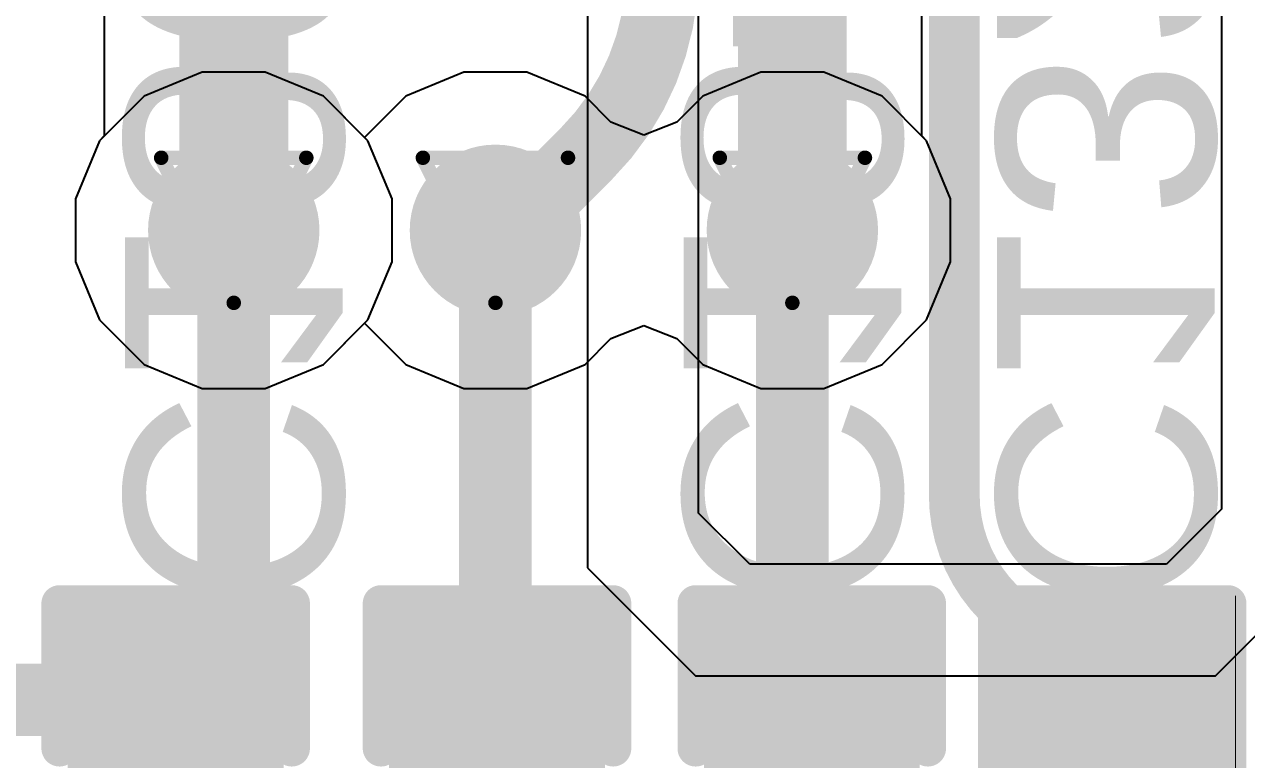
# Model space of a CAD drawing. Header units: inches. Extents: x 0 to 5359, y 0 to 5098.
# Drawn here: x 71.25 to 75.527, y 32.818 to 35.392 of the extents above; entities that cross this region are included whole.
import ezdxf

# ---------------------------------------------------------------- set-up
doc = ezdxf.new("R2010")
doc.units = ezdxf.units.IN
for name, color, linetype in [('Bottom Layer', 5, 'Continuous'), ('Bottom Overlay', 54, 'Continuous'), ('Drill Drawing', 1, 'Continuous'), ('Layer 1', 16, 'Continuous'), ('Layer 2', 76, 'Continuous'), ('Top Layer', 1, 'Continuous'), ('Top Overlay', 2, 'Continuous'), ('Top Paste', 8, 'Continuous'), ('Top Solder', 216, 'Continuous'), ('Via Holes', 16, 'Continuous')]:
    doc.layers.add(name, color=color, linetype=linetype)
doc.styles.add('Arial', font='', dxfattribs={"height": 0.2})
doc.styles.get('Arial').set_extended_font_data('Arial')

# ---------------------------------------------------------------- blocks, each defined once
blk = doc.blocks.new('R___0402_109')
at = {"layer": 'Top Layer'}
for points in [[(-0.6985, -0.3175), (-0.6985, 0.3175), (-0.2413, 0.3175), (-0.2413, -0.3175)], [(0.2413, -0.3175), (0.2413, 0.3175), (0.6985, 0.3175), (0.6985, -0.3175)]]:
    blk.add_hatch(color=1, dxfattribs=at).paths.add_polyline_path(points)
at = {"layer": 'Top Paste'}
for points in [[(-0.6985, -0.3175), (-0.6985, 0.3175), (-0.2413, 0.3175), (-0.2413, -0.3175)], [(0.2413, -0.3175), (0.2413, 0.3175), (0.6985, 0.3175), (0.6985, -0.3175)]]:
    blk.add_hatch(color=8, dxfattribs=at).paths.add_polyline_path(points)
at = {"layer": 'Top Solder'}
for points in [[(-0.7535, -0.3725), (-0.7535, 0.3725), (-0.1863, 0.3725), (-0.1863, -0.3725)], [(0.1863, -0.3725), (0.1863, 0.3725), (0.7535, 0.3725), (0.7535, -0.3725)]]:
    blk.add_hatch(color=216, dxfattribs=at).paths.add_polyline_path(points)
at = {"layer": 'Top Overlay'}
for points in [[(-0.7874, 0.4064, 0.127, 0.127, 0), (0.7874, 0.4064, 0.127, 0.127, 0)], [(-0.7874, 0.4064, 0.127, 0.127, 0), (-0.7874, -0.4064, 0.127, 0.127, 0)], [(0.7874, 0.4064, 0.127, 0.127, 0), (0.7874, -0.4064, 0.127, 0.127, 0)], [(0.7874, -0.4064, 0.127, 0.127, 0), (-0.7874, -0.4064, 0.127, 0.127, 0)], [(-0.8128, -0.4318, 0.00323, 0.00323, 0), (0.8128, -0.4318, 0.00323, 0.00323, 0)]]:
    blk.add_lwpolyline(points, format="xyseb", dxfattribs=at)
for points in [[(-0.8192, 0.4064, 0.0635, 0.0635, 1), (-0.7557, 0.4064, 0.0635, 0.0635, 1)], [(-0.8192, 0.4064, 0.0635, 0.0635, 1), (-0.7557, 0.4064, 0.0635, 0.0635, 1)], [(0.7556, 0.4064, 0.0635, 0.0635, 1), (0.8191, 0.4064, 0.0635, 0.0635, 1)], [(0.7556, 0.4064, 0.0635, 0.0635, 1), (0.8191, 0.4064, 0.0635, 0.0635, 1)], [(-0.8192, -0.4064, 0.0635, 0.0635, 1), (-0.7557, -0.4064, 0.0635, 0.0635, 1)], [(-0.8192, -0.4064, 0.0635, 0.0635, 1), (-0.7557, -0.4064, 0.0635, 0.0635, 1)], [(0.7556, -0.4064, 0.0635, 0.0635, 1), (0.8191, -0.4064, 0.0635, 0.0635, 1)], [(0.7556, -0.4064, 0.0635, 0.0635, 1), (0.8191, -0.4064, 0.0635, 0.0635, 1)], [(-0.8136, -0.4318, 0.00161, 0.00161, 1), (-0.812, -0.4318, 0.00161, 0.00161, 1)], [(0.812, -0.4318, 0.00161, 0.00161, 1), (0.8136, -0.4318, 0.00161, 0.00161, 1)]]:
    blk.add_lwpolyline(points, format="xyseb", close=True, dxfattribs=at)
blk = doc.blocks.new('C___0402_254')
at = {"layer": 'Top Layer'}
for points in [[(-0.6985, -0.3175), (-0.6985, 0.3175), (-0.2413, 0.3175), (-0.2413, -0.3175)], [(0.2413, -0.3175), (0.2413, 0.3175), (0.6985, 0.3175), (0.6985, -0.3175)]]:
    blk.add_hatch(color=1, dxfattribs=at).paths.add_polyline_path(points)
at = {"layer": 'Top Paste'}
for points in [[(-0.6985, -0.3175), (-0.6985, 0.3175), (-0.2413, 0.3175), (-0.2413, -0.3175)], [(0.2413, -0.3175), (0.2413, 0.3175), (0.6985, 0.3175), (0.6985, -0.3175)]]:
    blk.add_hatch(color=8, dxfattribs=at).paths.add_polyline_path(points)
at = {"layer": 'Top Solder'}
for points in [[(-0.7585, -0.3775), (-0.7585, 0.3775), (-0.1813, 0.3775), (-0.1813, -0.3775)], [(0.1813, -0.3775), (0.1813, 0.3775), (0.7585, 0.3775), (0.7585, -0.3775)]]:
    blk.add_hatch(color=216, dxfattribs=at).paths.add_polyline_path(points)
at = {"layer": 'Top Overlay'}
for points in [[(-0.7874, 0.4064, 0.127, 0.127, 0), (-0.2794, 0.4064, 0.127, 0.127, 0)], [(-0.7874, 0.4064, 0.127, 0.127, 0), (-0.7874, -0.4064, 0.127, 0.127, 0)], [(0.2794, 0.4064, 0.127, 0.127, 0), (0.7874, 0.4064, 0.127, 0.127, 0)], [(0.7874, 0.4064, 0.127, 0.127, 0), (0.7874, -0.4064, 0.127, 0.127, 0)], [(-0.7874, -0.4064, 0.127, 0.127, 0), (-0.2794, -0.4064, 0.127, 0.127, 0)], [(0.2794, -0.4064, 0.127, 0.127, 0), (0.7874, -0.4064, 0.127, 0.127, 0)]]:
    blk.add_lwpolyline(points, format="xyseb", dxfattribs=at)
for points in [[(-0.8191, 0.4064, 0.0635, 0.0635, 1), (-0.7556, 0.4064, 0.0635, 0.0635, 1)], [(-0.8191, 0.4064, 0.0635, 0.0635, 1), (-0.7556, 0.4064, 0.0635, 0.0635, 1)], [(-0.3111, 0.4064, 0.0635, 0.0635, 1), (-0.2477, 0.4064, 0.0635, 0.0635, 1)], [(0.2477, 0.4064, 0.0635, 0.0635, 1), (0.3111, 0.4064, 0.0635, 0.0635, 1)], [(0.7556, 0.4064, 0.0635, 0.0635, 1), (0.8191, 0.4064, 0.0635, 0.0635, 1)], [(0.7556, 0.4064, 0.0635, 0.0635, 1), (0.8191, 0.4064, 0.0635, 0.0635, 1)], [(-0.8191, -0.4064, 0.0635, 0.0635, 1), (-0.7556, -0.4064, 0.0635, 0.0635, 1)], [(-0.8191, -0.4064, 0.0635, 0.0635, 1), (-0.7556, -0.4064, 0.0635, 0.0635, 1)], [(-0.3111, -0.4064, 0.0635, 0.0635, 1), (-0.2477, -0.4064, 0.0635, 0.0635, 1)], [(0.2477, -0.4064, 0.0635, 0.0635, 1), (0.3111, -0.4064, 0.0635, 0.0635, 1)], [(0.7556, -0.4064, 0.0635, 0.0635, 1), (0.8191, -0.4064, 0.0635, 0.0635, 1)], [(0.7556, -0.4064, 0.0635, 0.0635, 1), (0.8191, -0.4064, 0.0635, 0.0635, 1)]]:
    blk.add_lwpolyline(points, format="xyseb", close=True, dxfattribs=at)
blk = doc.blocks.new('C___0402_257')
at = {"layer": 'Top Layer'}
for points in [[(-0.6985, -0.3175), (-0.6985, 0.3175), (-0.2413, 0.3175), (-0.2413, -0.3175)], [(0.2413, -0.3175), (0.2413, 0.3175), (0.6985, 0.3175), (0.6985, -0.3175)]]:
    blk.add_hatch(color=1, dxfattribs=at).paths.add_polyline_path(points)
at = {"layer": 'Top Paste'}
for points in [[(-0.6985, -0.3175), (-0.6985, 0.3175), (-0.2413, 0.3175), (-0.2413, -0.3175)], [(0.2413, -0.3175), (0.2413, 0.3175), (0.6985, 0.3175), (0.6985, -0.3175)]]:
    blk.add_hatch(color=8, dxfattribs=at).paths.add_polyline_path(points)
at = {"layer": 'Top Solder'}
for points in [[(-0.7585, -0.3775), (-0.7585, 0.3775), (-0.1813, 0.3775), (-0.1813, -0.3775)], [(0.1813, -0.3775), (0.1813, 0.3775), (0.7585, 0.3775), (0.7585, -0.3775)]]:
    blk.add_hatch(color=216, dxfattribs=at).paths.add_polyline_path(points)
at = {"layer": 'Top Overlay'}
for points in [[(-0.7874, 0.4064, 0.127, 0.127, 0), (-0.7874, -0.4064, 0.127, 0.127, 0)], [(-0.7874, 0.4064, 0.127, 0.127, 0), (-0.2794, 0.4064, 0.127, 0.127, 0)], [(0.7874, 0.4064, 0.127, 0.127, 0), (0.2794, 0.4064, 0.127, 0.127, 0)], [(0.7874, 0.4064, 0.127, 0.127, 0), (0.7874, -0.4064, 0.127, 0.127, 0)], [(-0.2794, -0.4064, 0.127, 0.127, 0), (-0.7874, -0.4064, 0.127, 0.127, 0)], [(0.7874, -0.4064, 0.127, 0.127, 0), (0.2794, -0.4064, 0.127, 0.127, 0)]]:
    blk.add_lwpolyline(points, format="xyseb", dxfattribs=at)
for points in [[(-0.8191, 0.4064, 0.0635, 0.0635, 1), (-0.7556, 0.4064, 0.0635, 0.0635, 1)], [(-0.8191, 0.4064, 0.0635, 0.0635, 1), (-0.7556, 0.4064, 0.0635, 0.0635, 1)], [(-0.3111, 0.4064, 0.0635, 0.0635, 1), (-0.2476, 0.4064, 0.0635, 0.0635, 1)], [(0.2477, 0.4064, 0.0635, 0.0635, 1), (0.3112, 0.4064, 0.0635, 0.0635, 1)], [(0.7557, 0.4064, 0.0635, 0.0635, 1), (0.8192, 0.4064, 0.0635, 0.0635, 1)], [(0.7557, 0.4064, 0.0635, 0.0635, 1), (0.8192, 0.4064, 0.0635, 0.0635, 1)], [(-0.8192, -0.4064, 0.0635, 0.0635, 1), (-0.7557, -0.4064, 0.0635, 0.0635, 1)], [(-0.8192, -0.4064, 0.0635, 0.0635, 1), (-0.7557, -0.4064, 0.0635, 0.0635, 1)], [(-0.3111, -0.4064, 0.0635, 0.0635, 1), (-0.2476, -0.4064, 0.0635, 0.0635, 1)], [(0.2477, -0.4064, 0.0635, 0.0635, 1), (0.3112, -0.4064, 0.0635, 0.0635, 1)], [(0.7557, -0.4064, 0.0635, 0.0635, 1), (0.8192, -0.4064, 0.0635, 0.0635, 1)], [(0.7557, -0.4064, 0.0635, 0.0635, 1), (0.8192, -0.4064, 0.0635, 0.0635, 1)]]:
    blk.add_lwpolyline(points, format="xyseb", close=True, dxfattribs=at)
blk = doc.blocks.new('C___0402_276')
at = {"layer": 'Top Layer'}
for points in [[(-0.6985, -0.3175), (-0.6985, 0.3175), (-0.2413, 0.3175), (-0.2413, -0.3175)], [(0.2413, -0.3175), (0.2413, 0.3175), (0.6985, 0.3175), (0.6985, -0.3175)]]:
    blk.add_hatch(color=1, dxfattribs=at).paths.add_polyline_path(points)
at = {"layer": 'Top Paste'}
for points in [[(-0.6985, -0.3175), (-0.6985, 0.3175), (-0.2413, 0.3175), (-0.2413, -0.3175)], [(0.2413, -0.3175), (0.2413, 0.3175), (0.6985, 0.3175), (0.6985, -0.3175)]]:
    blk.add_hatch(color=8, dxfattribs=at).paths.add_polyline_path(points)
at = {"layer": 'Top Solder'}
for points in [[(-0.7585, -0.3775), (-0.7585, 0.3775), (-0.1813, 0.3775), (-0.1813, -0.3775)], [(0.1813, -0.3775), (0.1813, 0.3775), (0.7585, 0.3775), (0.7585, -0.3775)]]:
    blk.add_hatch(color=216, dxfattribs=at).paths.add_polyline_path(points)
at = {"layer": 'Top Overlay'}
for points in [[(-0.7874, 0.4064, 0.127, 0.127, 0), (-0.7874, -0.4064, 0.127, 0.127, 0)], [(-0.7874, 0.4064, 0.127, 0.127, 0), (-0.2794, 0.4064, 0.127, 0.127, 0)], [(0.2794, 0.4064, 0.127, 0.127, 0), (0.7874, 0.4064, 0.127, 0.127, 0)], [(0.7874, 0.4064, 0.127, 0.127, 0), (0.7874, -0.4064, 0.127, 0.127, 0)], [(-0.7874, -0.4064, 0.127, 0.127, 0), (-0.2794, -0.4064, 0.127, 0.127, 0)], [(0.7874, -0.4064, 0.127, 0.127, 0), (0.2794, -0.4064, 0.127, 0.127, 0)]]:
    blk.add_lwpolyline(points, format="xyseb", dxfattribs=at)
for points in [[(-0.8191, 0.4064, 0.0635, 0.0635, 1), (-0.7556, 0.4064, 0.0635, 0.0635, 1)], [(-0.8191, 0.4064, 0.0635, 0.0635, 1), (-0.7556, 0.4064, 0.0635, 0.0635, 1)], [(-0.3112, 0.4064, 0.0635, 0.0635, 1), (-0.2477, 0.4064, 0.0635, 0.0635, 1)], [(0.2477, 0.4064, 0.0635, 0.0635, 1), (0.3112, 0.4064, 0.0635, 0.0635, 1)], [(0.7556, 0.4064, 0.0635, 0.0635, 1), (0.8191, 0.4064, 0.0635, 0.0635, 1)], [(0.7556, 0.4064, 0.0635, 0.0635, 1), (0.8191, 0.4064, 0.0635, 0.0635, 1)], [(-0.8192, -0.4064, 0.0635, 0.0635, 1), (-0.7557, -0.4064, 0.0635, 0.0635, 1)], [(-0.8192, -0.4064, 0.0635, 0.0635, 1), (-0.7557, -0.4064, 0.0635, 0.0635, 1)], [(-0.3112, -0.4064, 0.0635, 0.0635, 1), (-0.2477, -0.4064, 0.0635, 0.0635, 1)], [(0.2477, -0.4064, 0.0635, 0.0635, 1), (0.3112, -0.4064, 0.0635, 0.0635, 1)], [(0.7556, -0.4064, 0.0635, 0.0635, 1), (0.8191, -0.4064, 0.0635, 0.0635, 1)], [(0.7556, -0.4064, 0.0635, 0.0635, 1), (0.8191, -0.4064, 0.0635, 0.0635, 1)]]:
    blk.add_lwpolyline(points, format="xyseb", close=True, dxfattribs=at)

msp = doc.modelspace()

# ---------------------------------------------------------------- hatches: boundary and pattern name
at = {"layer": 'Bottom Layer'}
h = msp.add_hatch(color=5, dxfattribs=at)
edge = h.paths.add_edge_path()
edge.add_arc((71.9821, 34.671), 0.3, 0, 360)
h = msp.add_hatch(color=5, dxfattribs=at)
edge = h.paths.add_edge_path()
edge.add_arc((72.898, 34.671), 0.3, 0, 360)
h = msp.add_hatch(color=5, dxfattribs=at)
edge = h.paths.add_edge_path()
edge.add_arc((73.9372, 34.671), 0.3, 0, 360)
at = {"layer": 'Layer 1'}
h = msp.add_hatch(color=16, dxfattribs=at)
edge = h.paths.add_edge_path()
edge.add_arc((71.9821, 34.671), 0.3, 0, 360)
h = msp.add_hatch(color=16, dxfattribs=at)
edge = h.paths.add_edge_path()
edge.add_arc((72.898, 34.671), 0.3, 0, 360)
h = msp.add_hatch(color=16, dxfattribs=at)
edge = h.paths.add_edge_path()
edge.add_arc((73.9372, 34.671), 0.3, 0, 360)
at = {"layer": 'Layer 2'}
h = msp.add_hatch(color=76, dxfattribs=at)
edge = h.paths.add_edge_path()
edge.add_arc((71.9821, 34.671), 0.3, 0, 360)
h = msp.add_hatch(color=76, dxfattribs=at)
edge = h.paths.add_edge_path()
edge.add_arc((72.898, 34.671), 0.3, 0, 360)
h = msp.add_hatch(color=76, dxfattribs=at)
edge = h.paths.add_edge_path()
edge.add_arc((73.9372, 34.671), 0.3, 0, 360)
at = {"layer": 'Top Layer'}
h = msp.add_hatch(color=1, dxfattribs=at)
edge = h.paths.add_edge_path()
edge.add_arc((71.9821, 34.671), 0.3, 0, 360)
h = msp.add_hatch(color=1, dxfattribs=at)
edge = h.paths.add_edge_path()
edge.add_arc((72.898, 34.671), 0.3, 0, 360)
h = msp.add_hatch(color=1, dxfattribs=at)
edge = h.paths.add_edge_path()
edge.add_arc((73.9372, 34.671), 0.3, 0, 360)
msp.add_hatch(color=1, dxfattribs=at).paths.add_polyline_path([(71.4613, 32.8188), (72.1428, 32.8188), (72.1428, 33.276), (71.4613, 33.276)])
at = {"layer": 'Via Holes'}
h = msp.add_hatch(color=7, dxfattribs=at)
edge = h.paths.add_edge_path()
edge.add_arc((71.9821, 34.671), 0.15, 0, 360)
h = msp.add_hatch(color=7, dxfattribs=at)
edge = h.paths.add_edge_path()
edge.add_arc((72.898, 34.671), 0.15, 0, 360)
h = msp.add_hatch(color=7, dxfattribs=at)
edge = h.paths.add_edge_path()
edge.add_arc((73.9372, 34.671), 0.15, 0, 360)

# ---------------------------------------------------------------- linework, layer by layer
at = {"layer": 'Bottom Layer'}
for p, q in [((71.5289, 36.2642), (71.5289, 35.0013)), ((74.3904, 35.0013), (74.3904, 36.0948)), ((71.5289, 35.0013), (71.5125, 34.9848)), ((74.4069, 34.9848), (74.3904, 35.0013)), ((71.5125, 34.9848), (71.4281, 34.7812)), ((74.4912, 34.7812), (74.4069, 34.9848)), ((71.4281, 34.7812), (71.4281, 34.5608)), ((74.4912, 34.5608), (74.4912, 34.7812)), ((71.4281, 34.5608), (71.5125, 34.3572)), ((74.4069, 34.3572), (74.4912, 34.5608)), ((71.5125, 34.3572), (71.6683, 34.2013)), ((74.251, 34.2013), (74.4069, 34.3572)), ((72.2959, 34.2013), (72.4401, 34.3455)), ((72.4401, 34.3455), (72.5842, 34.2013)), ((73.3022, 34.2918), (73.4176, 34.3374)), ((73.4176, 34.3374), (73.533, 34.2918)), ((73.2118, 34.2013), (73.3022, 34.2918)), ((73.533, 34.2918), (73.6234, 34.2013)), ((71.6683, 34.2013), (71.8719, 34.117)), ((72.0923, 34.117), (72.2959, 34.2013)), ((72.5842, 34.2013), (72.7878, 34.117)), ((73.0082, 34.117), (73.2118, 34.2013)), ((73.6234, 34.2013), (73.827, 34.117)), ((74.0474, 34.117), (74.251, 34.2013)), ((71.8719, 34.117), (72.0923, 34.117)), ((72.7878, 34.117), (73.0082, 34.117)), ((73.827, 34.117), (74.0474, 34.117))]:
    msp.add_line(p, q, dxfattribs=at)
for points in [[(71.9821, 34.671, 0.381, 0.381, 0), (71.9821, 36.7468, 0.381, 0.381, 0)], [(73.9372, 34.671, 0.381, 0.381, 0), (73.9372, 36.7019, 0.381, 0.381, 0)]]:
    msp.add_lwpolyline(points, format="xyseb", dxfattribs=at)
for points in [[(71.8869, 34.671, 0.1905, 0.1905, 1), (72.0774, 34.671, 0.1905, 0.1905, 1)], [(73.842, 34.671, 0.1905, 0.1905, 1), (74.0325, 34.671, 0.1905, 0.1905, 1)]]:
    msp.add_lwpolyline(points, format="xyseb", close=True, dxfattribs=at)
at = {"layer": 'Drill Drawing'}
for points in [[(71.7281, 34.925, 0.0508, 0.0508, 0), (72.2361, 34.925, 0.0508, 0.0508, 0)], [(71.7281, 34.925, 0.0508, 0.0508, 0), (71.9821, 34.417, 0.0508, 0.0508, 0)], [(71.9821, 34.417, 0.0508, 0.0508, 0), (72.2361, 34.925, 0.0508, 0.0508, 0)], [(72.644, 34.925, 0.0508, 0.0508, 0), (73.152, 34.925, 0.0508, 0.0508, 0)], [(72.644, 34.925, 0.0508, 0.0508, 0), (72.898, 34.417, 0.0508, 0.0508, 0)], [(72.898, 34.417, 0.0508, 0.0508, 0), (73.152, 34.925, 0.0508, 0.0508, 0)], [(73.6832, 34.925, 0.0508, 0.0508, 0), (74.1912, 34.925, 0.0508, 0.0508, 0)], [(73.6832, 34.925, 0.0508, 0.0508, 0), (73.9372, 34.417, 0.0508, 0.0508, 0)], [(73.9372, 34.417, 0.0508, 0.0508, 0), (74.1912, 34.925, 0.0508, 0.0508, 0)]]:
    msp.add_lwpolyline(points, format="xyseb", dxfattribs=at)
for points in [[(71.7154, 34.925, 0.0254, 0.0254, 1), (71.7408, 34.925, 0.0254, 0.0254, 1)], [(71.7154, 34.925, 0.0254, 0.0254, 1), (71.7408, 34.925, 0.0254, 0.0254, 1)], [(72.2234, 34.925, 0.0254, 0.0254, 1), (72.2488, 34.925, 0.0254, 0.0254, 1)], [(72.2234, 34.925, 0.0254, 0.0254, 1), (72.2488, 34.925, 0.0254, 0.0254, 1)], [(72.6313, 34.925, 0.0254, 0.0254, 1), (72.6567, 34.925, 0.0254, 0.0254, 1)], [(72.6313, 34.925, 0.0254, 0.0254, 1), (72.6567, 34.925, 0.0254, 0.0254, 1)], [(73.1393, 34.925, 0.0254, 0.0254, 1), (73.1647, 34.925, 0.0254, 0.0254, 1)], [(73.1393, 34.925, 0.0254, 0.0254, 1), (73.1647, 34.925, 0.0254, 0.0254, 1)], [(73.6705, 34.925, 0.0254, 0.0254, 1), (73.6959, 34.925, 0.0254, 0.0254, 1)], [(73.6705, 34.925, 0.0254, 0.0254, 1), (73.6959, 34.925, 0.0254, 0.0254, 1)], [(74.1785, 34.925, 0.0254, 0.0254, 1), (74.2039, 34.925, 0.0254, 0.0254, 1)], [(74.1785, 34.925, 0.0254, 0.0254, 1), (74.2039, 34.925, 0.0254, 0.0254, 1)], [(71.9694, 34.417, 0.0254, 0.0254, 1), (71.9948, 34.417, 0.0254, 0.0254, 1)], [(71.9694, 34.417, 0.0254, 0.0254, 1), (71.9948, 34.417, 0.0254, 0.0254, 1)], [(72.8853, 34.417, 0.0254, 0.0254, 1), (72.9107, 34.417, 0.0254, 0.0254, 1)], [(72.8853, 34.417, 0.0254, 0.0254, 1), (72.9107, 34.417, 0.0254, 0.0254, 1)], [(73.9245, 34.417, 0.0254, 0.0254, 1), (73.9499, 34.417, 0.0254, 0.0254, 1)], [(73.9245, 34.417, 0.0254, 0.0254, 1), (73.9499, 34.417, 0.0254, 0.0254, 1)]]:
    msp.add_lwpolyline(points, format="xyseb", close=True, dxfattribs=at)
at = {"layer": 'Layer 1'}
for p, q in [((71.8719, 35.225), (71.6683, 35.1407)), ((72.0923, 35.225), (71.8719, 35.225)), ((72.2959, 35.1407), (72.0923, 35.225)), ((72.7878, 35.225), (72.5842, 35.1407)), ((73.0082, 35.225), (72.7878, 35.225)), ((73.2118, 35.1407), (73.0082, 35.225)), ((73.827, 35.225), (73.6234, 35.1407)), ((74.0474, 35.225), (73.827, 35.225)), ((74.251, 35.1407), (74.0474, 35.225)), ((71.6683, 35.1407), (71.5125, 34.9848)), ((72.4401, 34.9965), (72.2959, 35.1407)), ((72.5842, 35.1407), (72.4401, 34.9965)), ((73.3022, 35.0502), (73.2118, 35.1407)), ((73.6234, 35.1407), (73.533, 35.0502)), ((74.4069, 34.9848), (74.251, 35.1407)), ((73.4176, 35.0046), (73.3022, 35.0502)), ((73.533, 35.0502), (73.4176, 35.0046)), ((71.5125, 34.9848), (71.4281, 34.7812)), ((74.4912, 34.7812), (74.4069, 34.9848)), ((71.4281, 34.7812), (71.4281, 34.5608)), ((74.4912, 34.5608), (74.4912, 34.7812)), ((71.4281, 34.5608), (71.5125, 34.3572)), ((74.4069, 34.3572), (74.4912, 34.5608)), ((71.5125, 34.3572), (71.6683, 34.2013)), ((74.251, 34.2013), (74.4069, 34.3572)), ((72.2959, 34.2013), (72.4401, 34.3455)), ((72.4401, 34.3455), (72.5842, 34.2013)), ((73.3022, 34.2918), (73.4176, 34.3374)), ((73.4176, 34.3374), (73.533, 34.2918)), ((73.2118, 34.2013), (73.3022, 34.2918)), ((73.533, 34.2918), (73.6234, 34.2013)), ((71.6683, 34.2013), (71.8719, 34.117)), ((72.0923, 34.117), (72.2959, 34.2013)), ((72.5842, 34.2013), (72.7878, 34.117)), ((73.0082, 34.117), (73.2118, 34.2013)), ((73.6234, 34.2013), (73.827, 34.117)), ((74.0474, 34.117), (74.251, 34.2013)), ((71.8719, 34.117), (72.0923, 34.117)), ((72.7878, 34.117), (73.0082, 34.117)), ((73.827, 34.117), (74.0474, 34.117))]:
    msp.add_line(p, q, dxfattribs=at)
at = {"layer": 'Layer 2'}
for p, q in [((73.6087, 33.6809), (73.6087, 37.8422)), ((73.2202, 37.7162), (73.2202, 33.4895)), ((75.4389, 37.2429), (75.4389, 33.694)), ((71.8719, 35.225), (71.6683, 35.1407)), ((72.0923, 35.225), (71.8719, 35.225)), ((72.2959, 35.1407), (72.0923, 35.225)), ((71.6683, 35.1407), (71.5125, 34.9848)), ((72.4518, 34.9848), (72.2959, 35.1407)), ((71.5125, 34.9848), (71.4281, 34.7812)), ((72.5361, 34.7812), (72.4518, 34.9848)), ((71.4281, 34.7812), (71.4281, 34.5608)), ((72.5361, 34.5608), (72.5361, 34.7812)), ((71.4281, 34.5608), (71.5125, 34.3572)), ((72.4518, 34.3572), (72.5361, 34.5608)), ((71.5125, 34.3572), (71.6683, 34.2013)), ((72.2959, 34.2013), (72.4518, 34.3572)), ((71.6683, 34.2013), (71.8719, 34.117)), ((72.0923, 34.117), (72.2959, 34.2013)), ((71.8719, 34.117), (72.0923, 34.117)), ((73.7878, 33.5018), (73.6087, 33.6809)), ((75.4389, 33.694), (75.2467, 33.5018)), ((75.2467, 33.5018), (73.7878, 33.5018)), ((75.4179, 33.1109), (75.8281, 33.5211)), ((73.2202, 33.4895), (73.5987, 33.1109)), ((73.5987, 33.1109), (75.4179, 33.1109))]:
    msp.add_line(p, q, dxfattribs=at)
at = {"layer": 'Top Layer'}
for points in [[(71.9821, 34.671, 0.254, 0.254, 0), (71.9821, 36.4167, 0.254, 0.254, 0)], [(73.9821, 34.671, 0.254, 0.254, 0), (73.9821, 36.4167, 0.254, 0.254, 0)], [(74.5039, 33.7442, 0.1778, 0.1778, 0), (74.5039, 36.3949, 0.1778, 0.1778, 0)], [(73.4821, 35.5825, 0.254, 0.254, -0.198912), (73.2152, 34.938, 0.254, 0.254, 0)], [(72.9482, 34.671, 0.254, 0.254, 0), (73.2152, 34.938, 0.254, 0.254, 0)], [(71.9821, 33.0094, 0.254, 0.254, 0), (71.9821, 34.671, 0.254, 0.254, 0)], [(72.898, 34.671, 0.254, 0.254, 0), (72.9482, 34.671, 0.254, 0.254, 0)], [(72.898, 33.053, 0.254, 0.254, 0), (72.898, 34.671, 0.254, 0.254, 0)], [(73.9372, 33.0923, 0.254, 0.254, 0), (73.9372, 34.671, 0.254, 0.254, 0)], [(74.661, 33.3649, 0.1778, 0.1778, -0.198914), (74.5039, 33.7442, 0.1778, 0.1778, 0)], [(74.661, 33.3649, 0.1778, 0.1778, 0), (74.8279, 33.1981, 0.1778, 0.1778, 0)], [(74.8279, 33.1871, 0.1778, 0.1778, 0), (74.8279, 33.1981, 0.1778, 0.1778, 0)], [(74.8279, 33.1871, 0.1778, 0.1778, 0), (74.9676, 33.0474, 0.1778, 0.1778, 0)], [(73.9372, 33.0923, 0.254, 0.254, 0), (73.9821, 33.0474, 0.254, 0.254, 0)], [(70.1717, 33.0268, 0.254, 0.254, 0), (71.5835, 33.0268, 0.254, 0.254, 0)], [(72.898, 33.053, 0.254, 0.254, 0), (72.9035, 33.0474, 0.254, 0.254, 0)], [(74.9676, 33.0474, 0.1778, 0.1778, 0), (75.0565, 33.0474, 0.1778, 0.1778, 0)]]:
    msp.add_lwpolyline(points, format="xyseb", dxfattribs=at)
for points in [[(73.1517, 34.938, 0.127, 0.127, 1), (73.2787, 34.938, 0.127, 0.127, 1)], [(73.1517, 34.938, 0.127, 0.127, 1), (73.2787, 34.938, 0.127, 0.127, 1)], [(71.9186, 34.671, 0.127, 0.127, 1), (72.0456, 34.671, 0.127, 0.127, 1)], [(71.9186, 34.671, 0.127, 0.127, 1), (72.0456, 34.671, 0.127, 0.127, 1)], [(72.8345, 34.671, 0.127, 0.127, 1), (72.9615, 34.671, 0.127, 0.127, 1)], [(72.8345, 34.671, 0.127, 0.127, 1), (72.9615, 34.671, 0.127, 0.127, 1)], [(72.8847, 34.671, 0.127, 0.127, 1), (73.0117, 34.671, 0.127, 0.127, 1)], [(72.8847, 34.671, 0.127, 0.127, 1), (73.0117, 34.671, 0.127, 0.127, 1)], [(73.8737, 34.671, 0.127, 0.127, 1), (74.0007, 34.671, 0.127, 0.127, 1)], [(73.9186, 34.671, 0.127, 0.127, 1), (74.0456, 34.671, 0.127, 0.127, 1)], [(74.4595, 33.7442, 0.0889, 0.0889, 1), (74.5484, 33.7442, 0.0889, 0.0889, 1)], [(74.4595, 33.7442, 0.0889, 0.0889, 1), (74.5484, 33.7442, 0.0889, 0.0889, 1)], [(74.6166, 33.3649, 0.0889, 0.0889, 1), (74.7055, 33.3649, 0.0889, 0.0889, 1)], [(74.6165, 33.3649, 0.0889, 0.0889, 1), (74.7054, 33.3649, 0.0889, 0.0889, 1)], [(74.7834, 33.1981, 0.0889, 0.0889, 1), (74.8723, 33.1981, 0.0889, 0.0889, 1)], [(74.7834, 33.1981, 0.0889, 0.0889, 1), (74.8723, 33.1981, 0.0889, 0.0889, 1)], [(74.7834, 33.1871, 0.0889, 0.0889, 1), (74.8723, 33.1871, 0.0889, 0.0889, 1)], [(74.7834, 33.1871, 0.0889, 0.0889, 1), (74.8723, 33.1871, 0.0889, 0.0889, 1)], [(73.8737, 33.0923, 0.127, 0.127, 1), (74.0007, 33.0923, 0.127, 0.127, 1)], [(73.8737, 33.0923, 0.127, 0.127, 1), (74.0007, 33.0923, 0.127, 0.127, 1)], [(71.52, 33.0268, 0.127, 0.127, 1), (71.647, 33.0268, 0.127, 0.127, 1)], [(72.8345, 33.053, 0.127, 0.127, 1), (72.9615, 33.053, 0.127, 0.127, 1)], [(72.8345, 33.053, 0.127, 0.127, 1), (72.9615, 33.053, 0.127, 0.127, 1)], [(72.84, 33.0474, 0.127, 0.127, 1), (72.967, 33.0474, 0.127, 0.127, 1)], [(73.9186, 33.0474, 0.127, 0.127, 1), (74.0456, 33.0474, 0.127, 0.127, 1)], [(71.9186, 33.0094, 0.127, 0.127, 1), (72.0456, 33.0094, 0.127, 0.127, 1)], [(74.9231, 33.0474, 0.0889, 0.0889, 1), (75.012, 33.0474, 0.0889, 0.0889, 1)], [(74.9231, 33.0474, 0.0889, 0.0889, 1), (75.012, 33.0474, 0.0889, 0.0889, 1)], [(75.012, 33.0474, 0.0889, 0.0889, 1), (75.1009, 33.0474, 0.0889, 0.0889, 1)]]:
    msp.add_lwpolyline(points, format="xyseb", close=True, dxfattribs=at)

# ---------------------------------------------------------------- block references
at = {"rotation": 90}
for name, p in [('C___0402_254', (71.7788, 32.5775)), ('C___0402_276', (72.9035, 32.5775)), ('C___0402_257', (74.0051, 32.5775)), ('R___0402_109', (75.0565, 32.5775))]:
    msp.add_blockref(name, p, dxfattribs=at)

# ---------------------------------------------------------------- texts
at = {"layer": 'Bottom Overlay', "style": 'Arial', "text_generation_flag": 2}
for s, p in [('C134', (73.5564, 33.3379)), ('C130', (71.6013, 33.3379)), ('C132', (74.6536, 33.3379))]:
    msp.add_text(s, height=0.762, rotation=270, dxfattribs=at).set_placement(p)

doc.saveas('drawing.dxf')
